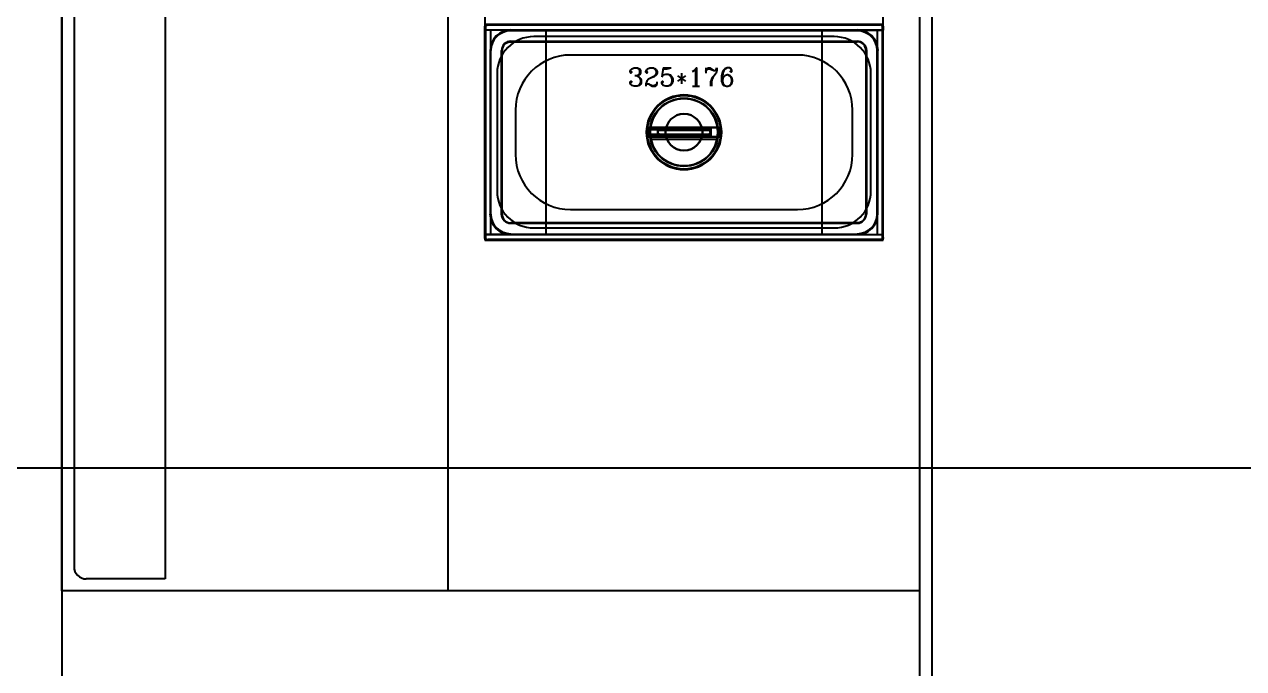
# Model space of a CAD drawing. Header units: millimetres. Extents: x 43168.9 to 43194.6, y -25545.1 to -25543.4.
# Drawn here: x 43170.37527 to 43170.39516, y -25543.91319 to -25543.90268 of the extents above; entities that cross this region are included whole.
import ezdxf

# ---------------------------------------------------------------- set-up
doc = ezdxf.new("R2010")
doc.units = ezdxf.units.MM
doc.header["$LTSCALE"] = 200
doc.linetypes.add('DASHDOT2', pattern=[0.5, 0.25, -0.125, 0, -0.125])
for name, color, linetype in [('aks_sgh', 5, 'DASHDOT2'), ('duv_sgh', 4, 'Continuous'), ('olcuic_sgh', 183, 'Continuous')]:
    doc.layers.add(name, color=color, linetype=linetype)
doc.styles.add('ROMANC', font='romanc')

msp = doc.modelspace()

# ---------------------------------------------------------------- linework, layer by layer
for p, q in [((43170.37587904171, -25543.91191939969), (43170.37587904171, -25543.87391939969)), ((43170.37756761532, -25543.87391939969), (43170.37756761532, -25543.91172604624)), ((43170.38217904171, -25543.87391939969), (43170.38217904171, -25543.91191939969)), ((43170.38987904171, -25543.91191939969), (43170.38987904171, -25543.87391939969)), ((43170.38277904171, -25543.89915939969), (43170.38277904171, -25543.90267939969)), ((43170.3892790417, -25543.90267939969), (43170.3892790417, -25543.89915939969)), ((43170.37607904171, -25543.90235377212), (43170.37607904171, -25543.91152629899)), ((43170.3892790417, -25543.90267939969), (43170.38277904171, -25543.90267939969)), ((43170.38277904171, -25543.90267939969), (43170.38277904171, -25543.90619939969)), ((43170.38277904171, -25543.90267939969), (43170.3892790417, -25543.90267939969)), ((43170.38277904167, -25543.90615439969, 0.01700530812396488), (43170.38277904167, -25543.90272439969, 0.01700530812396488)), ((43170.38277904167, -25543.90272439969, 0.017), (43170.38277904167, -25543.90272439969, 0.01700530812396488)), ((43170.38278904167, -25543.90272939969, 0.01700530812396488), (43170.38278904167, -25543.90614939969, 0.01700530812396488)), ((43170.38278904167, -25543.90272939969, 0.01702030812396488), (43170.38278904167, -25543.90614939969, 0.01702030812396488)), ((43170.38278904167, -25543.90272939969, 0.01700530812396488), (43170.38278904167, -25543.90272939969, 0.01702030812396488)), ((43170.38282404167, -25543.90267939969, 0.01700530812396488), (43170.38923404167, -25543.90267939969, 0.01700530812396488)), ((43170.38282404167, -25543.90267939969, 0.01700530812396488), (43170.38282404167, -25543.90267939969, 0.017)), ((43170.38282404167, -25543.90267939969, 0.01700530812396488), (43170.38923404167, -25543.90267939969, 0.01700530812396488)), ((43170.38282404167, -25543.90267939969, 0.01700530812396488), (43170.38282404167, -25543.90267939969, 0.017)), ((43170.38282904166, -25543.90268939969, 0.01700530812396488), (43170.38922904167, -25543.90268939969, 0.01700530812396488)), ((43170.38282904166, -25543.90268939969, 0.01702030812396488), (43170.38922904167, -25543.90268939969, 0.01702030812396488)), ((43170.38282904166, -25543.90268939969, 0.01702030812396488), (43170.38282904166, -25543.90268939969, 0.01700530812396488)), ((43170.38320404167, -25543.90277939969, 0.01697536612259146), (43170.38885404167, -25543.90277939969, 0.01697536612259146)), ((43170.38320404167, -25543.90277939969, 0.01701030812396488), (43170.38885404167, -25543.90277939969, 0.01701030812396488)), ((43170.38320404167, -25543.90277939969, 0.01697536612259146), (43170.38320404167, -25543.90277939969, 0.01701030812396488)), ((43170.38320404335, -25543.90276939969, 0.01702030812396488), (43170.38885403999, -25543.90276939969, 0.01702030812396488)), ((43170.38320404335, -25543.90276939969, 0.01702030812396488), (43170.38885403999, -25543.90276939969, 0.01702030812396488)), ((43170.38885404167, -25543.90277939969, 0.01697536612259146), (43170.38885404167, -25543.90277939969, 0.01701030812396488)), ((43170.38922904167, -25543.90268939969, 0.01702030812396488), (43170.38922904167, -25543.90268939969, 0.01700530812396488)), ((43170.38923404167, -25543.90267939969, 0.01700530812396488), (43170.38923404167, -25543.90267939969, 0.017)), ((43170.38923404167, -25543.90267939969, 0.01700530812396488), (43170.38923404167, -25543.90267939969, 0.017)), ((43170.38926904167, -25543.90272939969, 0.01700530812396488), (43170.38926904167, -25543.90272939969, 0.01702030812396488)), ((43170.38926904167, -25543.90614939969, 0.01700530812396488), (43170.38926904167, -25543.90272939969, 0.01700530812396488)), ((43170.38926904167, -25543.90614939969, 0.01702030812396488), (43170.38926904167, -25543.90272939969, 0.01702030812396488)), ((43170.3892790417, -25543.90619939969), (43170.3892790417, -25543.90267939969)), ((43170.38927904166, -25543.90272439969, 0.017), (43170.38927904166, -25543.90272439969, 0.01700530812396488)), ((43170.38927904166, -25543.90615439969, 0.01700530812396488), (43170.38927904166, -25543.90272439969, 0.01700530812396488)), ((43170.38320404167, -25543.90295439969, 0.01697536614549532), (43170.38885404167, -25543.90295439969, 0.01697536614549532)), ((43170.38320404167, -25543.90295439969, 0.01697536614549532), (43170.38320404167, -25543.90296167909, 0.01699536614549532)), ((43170.38320404167, -25543.90296167909, 0.01699536614549532), (43170.38885404167, -25543.90296167909, 0.01699536614549532)), ((43170.38847904171, -25543.90287939969), (43170.38357904171, -25543.90287939969)), ((43170.38885404167, -25543.90295439969, 0.01697536614549532), (43170.38885404167, -25543.90296167909, 0.01699536614549532)), ((43170.38286904167, -25543.90310439969, 0.01702030812396488), (43170.38286904167, -25543.90577439969, 0.01702030812396488)), ((43170.38286904167, -25543.90310439969, 0.01702030812396488), (43170.38286904167, -25543.90577439969, 0.01702030812396488)), ((43170.38287904167, -25543.90577439969, 0.01697536612259146), (43170.38287904167, -25543.90310439969, 0.01697536612259146)), ((43170.38287904167, -25543.90310439969, 0.01697536612259146), (43170.38287904167, -25543.90310439969, 0.01701030812396488)), ((43170.38287904167, -25543.90577439969, 0.01701030812396488), (43170.38287904167, -25543.90310439969, 0.01701030812396488)), ((43170.38305404167, -25543.90577439969, 0.01697536614549532), (43170.38305404167, -25543.90310439969, 0.01697536614549532)), ((43170.38305404167, -25543.90310439969, 0.01697536614549532), (43170.38306132107, -25543.90310439969, 0.01699536614549532)), ((43170.38306132107, -25543.90577439969, 0.01699536614549532), (43170.38306132107, -25543.90310439969, 0.01699536614549532)), ((43170.38787904171, -25543.90317939969), (43170.38417904171, -25543.90317939969)), ((43170.38900404167, -25543.90310439969, 0.01697536614549532), (43170.38899676226, -25543.90310439969, 0.01699536614549532)), ((43170.38899676226, -25543.90310439969, 0.01699536614549532), (43170.38899676226, -25543.90577439969, 0.01699536614549532)), ((43170.38900404167, -25543.90310439969, 0.01697536614549532), (43170.38900404167, -25543.90577439969, 0.01697536614549532)), ((43170.38917904167, -25543.90310439969, 0.01697536612259146), (43170.38917904167, -25543.90310439969, 0.01701030812396488)), ((43170.38917904167, -25543.90577439969, 0.01697536612259146), (43170.38917904167, -25543.90310439969, 0.01697536612259146)), ((43170.38917904167, -25543.90577439969, 0.01701030812396488), (43170.38917904167, -25543.90310439969, 0.01701030812396488)), ((43170.38918904166, -25543.90577439969, 0.01702030812396488), (43170.38918904166, -25543.90310439969, 0.01702030812396488)), ((43170.38918904166, -25543.90577439969, 0.01702030812396488), (43170.38918904166, -25543.90310439969, 0.01702030812396488)), ((43170.38297904171, -25543.90347939969), (43170.38297904171, -25543.90539939969)), ((43170.38907904171, -25543.90539939969), (43170.38907904171, -25543.90347939969)), ((43170.38327904171, -25543.90407939969), (43170.38327904171, -25543.90479939969)), ((43170.38877904171, -25543.90479939969), (43170.38877904171, -25543.90407939969)), ((43170.3854503522, -25543.90436401495, 0.01694680992983347), (43170.3866103522, -25543.90436401495, 0.01694680992983347)), ((43170.3854503522, -25543.90451401495, 0.01694680992983347), (43170.3854503522, -25543.90436401495, 0.01694680992983347)), ((43170.38547729145, -25543.90435368586), (43170.38658079196, -25543.90435368586)), ((43170.3866103522, -25543.90436401495, 0.01694680992983347), (43170.3866103522, -25543.90451401495, 0.01694680992983347)), ((43170.3866103522, -25543.90451401495, 0.01694680992983347), (43170.3854503522, -25543.90451401495, 0.01694680992983347)), ((43170.38548160679, -25543.90454935524), (43170.38657647662, -25543.90454935524)), ((43170.3864253522, -25543.90439801495, 0.01694680992983347), (43170.3856353522, -25543.90439801495, 0.01694680992983347)), ((43170.3864253522, -25543.90439801495, 0.01694680992983347), (43170.3856353522, -25543.90439801495, 0.01694680992983347)), ((43170.3856353522, -25543.90440401495, 0.01692525226054939), (43170.3864253522, -25543.90440401495, 0.01692525226054939)), ((43170.3856353522, -25543.90440401495, 0.01692525226054939), (43170.3856353522, -25543.90440401495, 0.01694080992983348)), ((43170.3856353522, -25543.90440401495, 0.01694080992983348), (43170.3864253522, -25543.90440401495, 0.01694080992983348)), ((43170.3864253522, -25543.90447401495, 0.01692525226054939), (43170.3856353522, -25543.90447401495, 0.01692525226054939)), ((43170.3856353522, -25543.90447401495, 0.01692525226054939), (43170.3856353522, -25543.90447401495, 0.01694080992983348)), ((43170.3864253522, -25543.90447401495, 0.01694080992983348), (43170.3856353522, -25543.90447401495, 0.01694080992983348)), ((43170.3856353522, -25543.90448001495, 0.01694680992983347), (43170.3864253522, -25543.90448001495, 0.01694680992983347)), ((43170.3856353522, -25543.90448001495, 0.01694680992983347), (43170.3864253522, -25543.90448001495, 0.01694680992983347)), ((43170.3864253522, -25543.90440401495, 0.01692525226054939), (43170.3864253522, -25543.90440401495, 0.01694080992983348)), ((43170.3864253522, -25543.90447401495, 0.01692525226054939), (43170.3864253522, -25543.90447401495, 0.01694080992983348)), ((43170.38417904171, -25543.90569939969), (43170.38787904171, -25543.90569939969)), ((43170.38287904167, -25543.90577439969, 0.01697536612259146), (43170.38287904167, -25543.90577439969, 0.01701030812396488)), ((43170.38305404167, -25543.90577439969, 0.01697536614549532), (43170.38306132107, -25543.90577439969, 0.01699536614549532)), ((43170.38885404167, -25543.90591712028, 0.01699536614549532), (43170.38320404167, -25543.90591712028, 0.01699536614549532)), ((43170.38320404167, -25543.90592439969, 0.01697536614549532), (43170.38320404167, -25543.90591712028, 0.01699536614549532)), ((43170.38320404167, -25543.90592439969, 0.01697536614549532), (43170.38885404167, -25543.90592439969, 0.01697536614549532)), ((43170.38885404167, -25543.90592439969, 0.01697536614549532), (43170.38885404167, -25543.90591712028, 0.01699536614549532)), ((43170.38900404167, -25543.90577439969, 0.01697536614549532), (43170.38899676226, -25543.90577439969, 0.01699536614549532)), ((43170.38917904167, -25543.90577439969, 0.01697536612259146), (43170.38917904167, -25543.90577439969, 0.01701030812396488)), ((43170.38277904167, -25543.90615439969, 0.017), (43170.38277904167, -25543.90615439969, 0.01700530812396488)), ((43170.38278904167, -25543.90614939969, 0.01700530812396488), (43170.38278904167, -25543.90614939969, 0.01702030812396488)), ((43170.38320404167, -25543.90609939969, 0.01697536612259146), (43170.38885404167, -25543.90609939969, 0.01697536612259146)), ((43170.38320404167, -25543.90609939969, 0.01701030812396488), (43170.38885404167, -25543.90609939969, 0.01701030812396488)), ((43170.38320404167, -25543.90609939969, 0.01697536612259146), (43170.38320404167, -25543.90609939969, 0.01701030812396488)), ((43170.38885403999, -25543.90610939969, 0.01702030812396488), (43170.38320404335, -25543.90610939969, 0.01702030812396488)), ((43170.38885403999, -25543.90610939969, 0.01702030812396488), (43170.38320404335, -25543.90610939969, 0.01702030812396488)), ((43170.38357904171, -25543.90599939969), (43170.38847904171, -25543.90599939969)), ((43170.38885404167, -25543.90609939969, 0.01697536612259146), (43170.38885404167, -25543.90609939969, 0.01701030812396488)), ((43170.38926904167, -25543.90614939969, 0.01700530812396488), (43170.38926904167, -25543.90614939969, 0.01702030812396488)), ((43170.38927904166, -25543.90615439969, 0.017), (43170.38927904166, -25543.90615439969, 0.01700530812396488)), ((43170.38277904171, -25543.90619939969), (43170.3892790417, -25543.90619939969)), ((43170.38282404167, -25543.90619939969, 0.01700530812396488), (43170.38923404167, -25543.90619939969, 0.01700530812396488)), ((43170.38282404167, -25543.90619939969, 0.01700530812396488), (43170.38282404167, -25543.90619939969, 0.017)), ((43170.38922904167, -25543.90618939969, 0.01700530812396488), (43170.38282904166, -25543.90618939969, 0.01700530812396488)), ((43170.38922904167, -25543.90618939969, 0.01702030812396488), (43170.38282904166, -25543.90618939969, 0.01702030812396488)), ((43170.38282904166, -25543.90618939969, 0.01702030812396488), (43170.38282904166, -25543.90618939969, 0.01700530812396488)), ((43170.38922904167, -25543.90618939969, 0.01702030812396488), (43170.38922904167, -25543.90618939969, 0.01700530812396488)), ((43170.38923404167, -25543.90619939969, 0.01700530812396488), (43170.38923404167, -25543.90619939969, 0.017)), ((43170.37756761532, -25543.91172604624), (43170.37627904154, -25543.91172604624)), ((43170.38987904171, -25543.91191939969), (43170.37587904171, -25543.91191939969)), ((43170.38987904171, -25543.91191939969), (43170.37587904171, -25543.91191939969)), ((43170.37587904171, -25543.91191939969), (43170.37587904171, -25543.92591939969)), ((43170.38987904171, -25543.92591939969), (43170.38987904171, -25543.91191939969))]:
    msp.add_line(p, q)
at = {"extrusion": (0, 0, -1)}
for p, q in [((43170.38277904167, -25543.90272439969, 0.017), (43170.38277904167, -25543.90277301733, 0.017)), ((43170.38927904166, -25543.90277301733, 0.017), (43170.38277904167, -25543.90277301733, 0.017)), ((43170.38277904167, -25543.90277301733, 0.01699999849628868), (43170.38277904167, -25543.90610578204, 0.01699999849628868)), ((43170.38287264581, -25543.90277301733, 0.01699999849628868), (43170.38277904167, -25543.90277301733, 0.01699999849628868)), ((43170.38282404167, -25543.90267939969, 0.017), (43170.38923404167, -25543.90267939969, 0.017)), ((43170.38923404167, -25543.90267939969, 0.017), (43170.38282404167, -25543.90267939969, 0.017)), ((43170.38287264581, -25543.90277301733, 0.01696730481344064), (43170.38287264581, -25543.90610578204, 0.01696730481344064)), ((43170.38378255105, -25543.90277301733, 0.01696730481344064), (43170.38287264581, -25543.90277301733, 0.01696730481344064)), ((43170.38287264581, -25543.90277301733, 0.01699999849628868), (43170.38287264581, -25543.90610578204, 0.01699999849628868)), ((43170.38827553229, -25543.90277301733, 0.01697012413971282), (43170.38378255105, -25543.90277301733, 0.01697012413971282)), ((43170.38378255105, -25543.90610578204, 0.01697012413971282), (43170.38378255105, -25543.90277301733, 0.01697012413971282)), ((43170.38378255105, -25543.90610578204, 0.01696730481344064), (43170.38378255105, -25543.90277301733, 0.01696730481344064)), ((43170.38827553229, -25543.90277301733, 0.01697012413971282), (43170.38827553229, -25543.90610578204, 0.01697012413971282)), ((43170.38827553229, -25543.90277301733, 0.01696730481344064), (43170.38827553229, -25543.90610578204, 0.01696730481344064)), ((43170.38827553229, -25543.90277301733, 0.01696730481344064), (43170.38918543753, -25543.90277301733, 0.01696730481344064)), ((43170.38918543753, -25543.90610578204, 0.01696730481344064), (43170.38918543753, -25543.90277301733, 0.01696730481344064)), ((43170.38918543753, -25543.90610578204, 0.01699999849628868), (43170.38918543753, -25543.90277301733, 0.01699999849628868)), ((43170.38918543753, -25543.90277301733, 0.01699999849628868), (43170.38927904166, -25543.90277301733, 0.01699999849628868)), ((43170.38927904166, -25543.90272439969, 0.017), (43170.38927904166, -25543.90277301733, 0.017)), ((43170.38927904166, -25543.90610578204, 0.01699999849628868), (43170.38927904166, -25543.90277301733, 0.01699999849628868)), ((43170.38646620157, -25543.90436401495, 0.01694268207227696), (43170.3854503522, -25543.90436401495, 0.01694268207227696)), ((43170.3854503522, -25543.90436401495, 0.01694268207227696), (43170.3854503522, -25543.90440127201, 0.01694268207227696)), ((43170.38646620157, -25543.90436401495, 0.01694268207227696), (43170.38646620157, -25543.90440127201, 0.01694268207227696)), ((43170.3866103522, -25543.90436401495, 0.01694270540042316), (43170.38646620157, -25543.90436401495, 0.01694270540042316)), ((43170.38646620157, -25543.90436401495, 0.01694270540042316), (43170.38646620157, -25543.90451401495, 0.01694270540042316)), ((43170.3866103522, -25543.90451401495, 0.01694270540042316), (43170.3866103522, -25543.90436401495, 0.01694270540042316)), ((43170.38646620157, -25543.90440127201, 0.01694268207227696), (43170.3854503522, -25543.90440127201, 0.01694268207227696)), ((43170.3855975962, -25543.90440127201, 0.01694264986646793), (43170.3854503522, -25543.90440127201, 0.01694264986646793)), ((43170.3854503522, -25543.90440127201, 0.01694264986646793), (43170.3854503522, -25543.90447607016, 0.01694264986646793)), ((43170.38646620157, -25543.90447607016, 0.01694268207227696), (43170.3854503522, -25543.90447607016, 0.01694268207227696)), ((43170.3854503522, -25543.90447607016, 0.01694268207227696), (43170.3854503522, -25543.90451401495, 0.01694268207227696)), ((43170.3854503522, -25543.90447607016, 0.01694264986646793), (43170.3855975962, -25543.90447607016, 0.01694264986646793)), ((43170.3854503522, -25543.90451401495, 0.01694268207227696), (43170.38646620157, -25543.90451401495, 0.01694268207227696)), ((43170.38646620157, -25543.90440127201, 0.01692079883209156), (43170.3855975962, -25543.90440127201, 0.01692079883209156)), ((43170.3855975962, -25543.90440127201, 0.01692079883209156), (43170.3855975962, -25543.90447607016, 0.01692079883209156)), ((43170.3855975962, -25543.90440127201, 0.01694264986646793), (43170.3855975962, -25543.90447607016, 0.01694264986646793)), ((43170.3855975962, -25543.90447607016, 0.01692079883209156), (43170.38646620157, -25543.90447607016, 0.01692079883209156)), ((43170.38646620157, -25543.90440127201, 0.01692079883209156), (43170.38646620157, -25543.90447607016, 0.01692079883209156)), ((43170.38646620157, -25543.90447607016, 0.01694268207227696), (43170.38646620157, -25543.90451401495, 0.01694268207227696)), ((43170.38646620157, -25543.90451401495, 0.01694270540042316), (43170.3866103522, -25543.90451401495, 0.01694270540042316)), ((43170.38277904167, -25543.90610578204, 0.017), (43170.38927904166, -25543.90610578204, 0.017)), ((43170.38277904167, -25543.90615439969, 0.017), (43170.38277904167, -25543.90610578204, 0.017)), ((43170.38287264581, -25543.90610578204, 0.01699999849628868), (43170.38277904167, -25543.90610578204, 0.01699999849628868)), ((43170.38378255105, -25543.90610578204, 0.01696730481344064), (43170.38287264581, -25543.90610578204, 0.01696730481344064)), ((43170.38378255105, -25543.90610578204, 0.01697012413971282), (43170.38827553229, -25543.90610578204, 0.01697012413971282)), ((43170.38827553229, -25543.90610578204, 0.01696730481344064), (43170.38918543753, -25543.90610578204, 0.01696730481344064)), ((43170.38918543753, -25543.90610578204, 0.01699999849628868), (43170.38927904166, -25543.90610578204, 0.01699999849628868)), ((43170.38927904166, -25543.90615439969, 0.017), (43170.38927904166, -25543.90610578204, 0.017)), ((43170.38282404167, -25543.90619939969, 0.017), (43170.38923404167, -25543.90619939969, 0.017))]:
    msp.add_line(p, q, dxfattribs=at)
at = {"extrusion": (-1, 9.963745684997313e-15, 0)}
for p, q in [((43170.38277904167, -25543.90615439969, 0.01700530812396488), (43170.38277904167, -25543.90272439969, 0.01700530812396488)), ((43170.38277904167, -25543.90272439969, 0.017), (43170.38277904167, -25543.90272439969, 0.01700530812396488)), ((43170.38277904167, -25543.90272439969, 0.017), (43170.38277904167, -25543.90277301733, 0.017)), ((43170.38277904167, -25543.90277301733, 0.017), (43170.38277904167, -25543.90277301733, 0.01699999849628868)), ((43170.38277904167, -25543.90277301733, 0.01699999849628868), (43170.38277904167, -25543.90610578204, 0.01699999849628868)), ((43170.38278904167, -25543.90272939969, 0.01702030812396488), (43170.38278904167, -25543.90614939969, 0.01702030812396488)), ((43170.38278904167, -25543.90272939969, 0.01700530812396488), (43170.38278904167, -25543.90272939969, 0.01702030812396488)), ((43170.38278904167, -25543.90272939969, 0.01700530812396488), (43170.38278904167, -25543.90614939969, 0.01700530812396488)), ((43170.38287264581, -25543.90277301733, 0.01699999849628868), (43170.38287264581, -25543.90610578204, 0.01699999849628868)), ((43170.38287264581, -25543.90277301733, 0.01696730481344064), (43170.38287264581, -25543.90277301733, 0.01699999849628868)), ((43170.38287264581, -25543.90277301733, 0.01696730481344064), (43170.38287264581, -25543.90610578204, 0.01696730481344064)), ((43170.38277904167, -25543.90615439969, 0.017), (43170.38277904167, -25543.90610578204, 0.017)), ((43170.38277904167, -25543.90610578204, 0.017), (43170.38277904167, -25543.90610578204, 0.01699999849628868)), ((43170.38277904167, -25543.90615439969, 0.017), (43170.38277904167, -25543.90615439969, 0.01700530812396488)), ((43170.38278904167, -25543.90614939969, 0.01700530812396488), (43170.38278904167, -25543.90614939969, 0.01702030812396488)), ((43170.38287264581, -25543.90610578204, 0.01696730481344064), (43170.38287264581, -25543.90610578204, 0.01699999849628868))]:
    msp.add_line(p, q, dxfattribs=at)
at = {"extrusion": (9.718824414232837e-15, 1, 0)}
for p, q in [((43170.38927904166, -25543.90277301733, 0.017), (43170.38277904167, -25543.90277301733, 0.017)), ((43170.38277904167, -25543.90277301733, 0.017), (43170.38277904167, -25543.90277301733, 0.01699999849628868)), ((43170.38287264581, -25543.90277301733, 0.01699999849628868), (43170.38277904167, -25543.90277301733, 0.01699999849628868)), ((43170.38282904166, -25543.90268939969, 0.01702030812396488), (43170.38922904167, -25543.90268939969, 0.01702030812396488)), ((43170.38282904166, -25543.90268939969, 0.01702030812396488), (43170.38282904166, -25543.90268939969, 0.01700530812396488)), ((43170.38282904166, -25543.90268939969, 0.01700530812396488), (43170.38922904167, -25543.90268939969, 0.01700530812396488)), ((43170.38287264581, -25543.90277301733, 0.01696730481344064), (43170.38287264581, -25543.90277301733, 0.01699999849628868)), ((43170.38378255105, -25543.90277301733, 0.01696730481344064), (43170.38287264581, -25543.90277301733, 0.01696730481344064)), ((43170.38378255105, -25543.90277301733, 0.01697012413971282), (43170.38378255105, -25543.90277301733, 0.01696730481344064)), ((43170.38827553229, -25543.90277301733, 0.01697012413971282), (43170.38378255105, -25543.90277301733, 0.01697012413971282)), ((43170.38827553229, -25543.90277301733, 0.01696730481344064), (43170.38918543753, -25543.90277301733, 0.01696730481344064)), ((43170.38827553229, -25543.90277301733, 0.01697012413971282), (43170.38827553229, -25543.90277301733, 0.01696730481344064)), ((43170.38918543753, -25543.90277301733, 0.01699999849628868), (43170.38927904166, -25543.90277301733, 0.01699999849628868)), ((43170.38918543753, -25543.90277301733, 0.01696730481344064), (43170.38918543753, -25543.90277301733, 0.01699999849628868)), ((43170.38922904167, -25543.90268939969, 0.01702030812396488), (43170.38922904167, -25543.90268939969, 0.01700530812396488)), ((43170.38927904166, -25543.90277301733, 0.017), (43170.38927904166, -25543.90277301733, 0.01699999849628868))]:
    msp.add_line(p, q, dxfattribs=at)
at = {"extrusion": (-9.496606255287728e-15, -1, 0)}
for p, q in [((43170.38282404167, -25543.90267939969, 0.017), (43170.38923404167, -25543.90267939969, 0.017)), ((43170.38282404167, -25543.90267939969, 0.01700530812396488), (43170.38282404167, -25543.90267939969, 0.017)), ((43170.38282404167, -25543.90267939969, 0.01700530812396488), (43170.38923404167, -25543.90267939969, 0.01700530812396488)), ((43170.38923404167, -25543.90267939969, 0.01700530812396488), (43170.38923404167, -25543.90267939969, 0.017)), ((43170.38282404167, -25543.90619939969, 0.017), (43170.38923404167, -25543.90619939969, 0.017)), ((43170.38282404167, -25543.90619939969, 0.01700530812396488), (43170.38282404167, -25543.90619939969, 0.017)), ((43170.38282404167, -25543.90619939969, 0.01700530812396488), (43170.38923404167, -25543.90619939969, 0.01700530812396488)), ((43170.38923404167, -25543.90619939969, 0.01700530812396488), (43170.38923404167, -25543.90619939969, 0.017))]:
    msp.add_line(p, q, dxfattribs=at)
at = {"extrusion": (9.451200031648997e-15, 1, 0)}
for p, q in [((43170.38282404167, -25543.90267939969, 0.01700530812396488), (43170.38923404167, -25543.90267939969, 0.01700530812396488)), ((43170.38282404167, -25543.90267939969, 0.01700530812396488), (43170.38282404167, -25543.90267939969, 0.017)), ((43170.38923404167, -25543.90267939969, 0.017), (43170.38282404167, -25543.90267939969, 0.017)), ((43170.38923404167, -25543.90267939969, 0.01700530812396488), (43170.38923404167, -25543.90267939969, 0.017))]:
    msp.add_line(p, q, dxfattribs=at)
at = {"extrusion": (-8.931519443861538e-15, -1, 0)}
for p, q in [((43170.38320404167, -25543.90277939969, 0.01697536612259146), (43170.38885404167, -25543.90277939969, 0.01697536612259146)), ((43170.38320404167, -25543.90277939969, 0.01697536612259146), (43170.38320404167, -25543.90277939969, 0.01701030812396488)), ((43170.38320404167, -25543.90277939969, 0.01701030812396488), (43170.38885404167, -25543.90277939969, 0.01701030812396488)), ((43170.38885404167, -25543.90277939969, 0.01697536612259146), (43170.38885404167, -25543.90277939969, 0.01701030812396488))]:
    msp.add_line(p, q, dxfattribs=at)
at = {"extrusion": (1, -9.963745684997313e-15, 0)}
for p, q in [((43170.38378255105, -25543.90610578204, 0.01696730481344064), (43170.38378255105, -25543.90277301733, 0.01696730481344064)), ((43170.38378255105, -25543.90277301733, 0.01697012413971282), (43170.38378255105, -25543.90277301733, 0.01696730481344064)), ((43170.38378255105, -25543.90610578204, 0.01697012413971282), (43170.38378255105, -25543.90277301733, 0.01697012413971282)), ((43170.38287904167, -25543.90577439969, 0.01697536612259146), (43170.38287904167, -25543.90310439969, 0.01697536612259146)), ((43170.38287904167, -25543.90310439969, 0.01697536612259146), (43170.38287904167, -25543.90310439969, 0.01701030812396488)), ((43170.38287904167, -25543.90577439969, 0.01701030812396488), (43170.38287904167, -25543.90310439969, 0.01701030812396488)), ((43170.38287904167, -25543.90577439969, 0.01697536612259146), (43170.38287904167, -25543.90577439969, 0.01701030812396488)), ((43170.38378255105, -25543.90610578204, 0.01697012413971282), (43170.38378255105, -25543.90610578204, 0.01696730481344064))]:
    msp.add_line(p, q, dxfattribs=at)
at = {"extrusion": (-1, 8.984060601939412e-15, 0)}
for p, q in [((43170.38827553229, -25543.90277301733, 0.01697012413971282), (43170.38827553229, -25543.90610578204, 0.01697012413971282)), ((43170.38827553229, -25543.90277301733, 0.01697012413971282), (43170.38827553229, -25543.90277301733, 0.01696730481344064)), ((43170.38827553229, -25543.90277301733, 0.01696730481344064), (43170.38827553229, -25543.90610578204, 0.01696730481344064)), ((43170.38917904167, -25543.90577439969, 0.01701030812396488), (43170.38917904167, -25543.90310439969, 0.01701030812396488)), ((43170.38917904167, -25543.90310439969, 0.01697536612259146), (43170.38917904167, -25543.90310439969, 0.01701030812396488)), ((43170.38917904167, -25543.90577439969, 0.01697536612259146), (43170.38917904167, -25543.90310439969, 0.01697536612259146)), ((43170.38917904167, -25543.90577439969, 0.01697536612259146), (43170.38917904167, -25543.90577439969, 0.01701030812396488)), ((43170.38827553229, -25543.90610578204, 0.01697012413971282), (43170.38827553229, -25543.90610578204, 0.01696730481344064))]:
    msp.add_line(p, q, dxfattribs=at)
at = {"extrusion": (1, -8.984060601939412e-15, 0)}
for p, q in [((43170.38918543753, -25543.90610578204, 0.01696730481344064), (43170.38918543753, -25543.90277301733, 0.01696730481344064)), ((43170.38918543753, -25543.90277301733, 0.01696730481344064), (43170.38918543753, -25543.90277301733, 0.01699999849628868)), ((43170.38918543753, -25543.90610578204, 0.01699999849628868), (43170.38918543753, -25543.90277301733, 0.01699999849628868)), ((43170.38926904167, -25543.90614939969, 0.01700530812396488), (43170.38926904167, -25543.90272939969, 0.01700530812396488)), ((43170.38926904167, -25543.90272939969, 0.01700530812396488), (43170.38926904167, -25543.90272939969, 0.01702030812396488)), ((43170.38926904167, -25543.90614939969, 0.01702030812396488), (43170.38926904167, -25543.90272939969, 0.01702030812396488)), ((43170.38927904166, -25543.90272439969, 0.017), (43170.38927904166, -25543.90277301733, 0.017)), ((43170.38927904166, -25543.90272439969, 0.017), (43170.38927904166, -25543.90272439969, 0.01700530812396488)), ((43170.38927904166, -25543.90615439969, 0.01700530812396488), (43170.38927904166, -25543.90272439969, 0.01700530812396488)), ((43170.38927904166, -25543.90610578204, 0.01699999849628868), (43170.38927904166, -25543.90277301733, 0.01699999849628868)), ((43170.38927904166, -25543.90277301733, 0.017), (43170.38927904166, -25543.90277301733, 0.01699999849628868)), ((43170.38918543753, -25543.90610578204, 0.01696730481344064), (43170.38918543753, -25543.90610578204, 0.01699999849628868)), ((43170.38926904167, -25543.90614939969, 0.01700530812396488), (43170.38926904167, -25543.90614939969, 0.01702030812396488)), ((43170.38927904166, -25543.90610578204, 0.017), (43170.38927904166, -25543.90610578204, 0.01699999849628868)), ((43170.38927904166, -25543.90615439969, 0.017), (43170.38927904166, -25543.90610578204, 0.017)), ((43170.38927904166, -25543.90615439969, 0.017), (43170.38927904166, -25543.90615439969, 0.01700530812396488))]:
    msp.add_line(p, q, dxfattribs=at)
at = {"extrusion": (8.392882913802558e-15, 0.9396926207859099, 0.3420201433256649)}
for p, q in [((43170.38320404167, -25543.90295439969, 0.01697536614549532), (43170.38320404167, -25543.90296167909, 0.01699536614549532)), ((43170.38320404167, -25543.90295439969, 0.01697536614549532), (43170.38885404167, -25543.90295439969, 0.01697536614549532)), ((43170.38320404167, -25543.90296167909, 0.01699536614549532), (43170.38885404167, -25543.90296167909, 0.01699536614549532)), ((43170.38885404167, -25543.90295439969, 0.01697536614549532), (43170.38885404167, -25543.90296167909, 0.01699536614549532))]:
    msp.add_line(p, q, dxfattribs=at)
at = {"extrusion": (-0.9396926207858992, 9.362858295579319e-15, 0.3420201433256944)}
for p, q in [((43170.38305404167, -25543.90310439969, 0.01697536614549532), (43170.38306132107, -25543.90310439969, 0.01699536614549532)), ((43170.38305404167, -25543.90577439969, 0.01697536614549532), (43170.38305404167, -25543.90310439969, 0.01697536614549532)), ((43170.38306132107, -25543.90577439969, 0.01699536614549532), (43170.38306132107, -25543.90310439969, 0.01699536614549532)), ((43170.38305404167, -25543.90577439969, 0.01697536614549532), (43170.38306132107, -25543.90577439969, 0.01699536614549532))]:
    msp.add_line(p, q, dxfattribs=at)
at = {"extrusion": (0.9396926207858992, -8.442255452335788e-15, 0.3420201433256944)}
for p, q in [((43170.38900404167, -25543.90310439969, 0.01697536614549532), (43170.38899676226, -25543.90310439969, 0.01699536614549532)), ((43170.38899676226, -25543.90310439969, 0.01699536614549532), (43170.38899676226, -25543.90577439969, 0.01699536614549532)), ((43170.38900404167, -25543.90310439969, 0.01697536614549532), (43170.38900404167, -25543.90577439969, 0.01697536614549532)), ((43170.38900404167, -25543.90577439969, 0.01697536614549532), (43170.38899676226, -25543.90577439969, 0.01699536614549532))]:
    msp.add_line(p, q, dxfattribs=at)
at = {"extrusion": (9.657594096541718e-15, 1, 0)}
for p, q in [((43170.38646620157, -25543.90436401495, 0.01694268207227696), (43170.3854503522, -25543.90436401495, 0.01694268207227696)), ((43170.3854503522, -25543.90436401495, 0.01694268207227696), (43170.3854503522, -25543.90436401495, 0.01694680992983347)), ((43170.3854503522, -25543.90436401495, 0.01694680992983347), (43170.3866103522, -25543.90436401495, 0.01694680992983347)), ((43170.38646620157, -25543.90436401495, 0.01694270540042316), (43170.38646620157, -25543.90436401495, 0.01694268207227696)), ((43170.3866103522, -25543.90436401495, 0.01694270540042316), (43170.38646620157, -25543.90436401495, 0.01694270540042316)), ((43170.3866103522, -25543.90436401495, 0.01694270540042316), (43170.3866103522, -25543.90436401495, 0.01694680992983347)), ((43170.3855975962, -25543.90440127201, 0.01694264986646793), (43170.3854503522, -25543.90440127201, 0.01694264986646793)), ((43170.3854503522, -25543.90440127201, 0.01694268207227696), (43170.3854503522, -25543.90440127201, 0.01694264986646793)), ((43170.38646620157, -25543.90440127201, 0.01694268207227696), (43170.3854503522, -25543.90440127201, 0.01694268207227696)), ((43170.3855975962, -25543.90440127201, 0.01692079883209156), (43170.3855975962, -25543.90440127201, 0.01694264986646793)), ((43170.38646620157, -25543.90440127201, 0.01692079883209156), (43170.3855975962, -25543.90440127201, 0.01692079883209156)), ((43170.38646620157, -25543.90440127201, 0.01694268207227696), (43170.38646620157, -25543.90440127201, 0.01692079883209156))]:
    msp.add_line(p, q, dxfattribs=at)
at = {"extrusion": (-1, 9.657594096541718e-15, 0)}
for p, q in [((43170.3854503522, -25543.90436401495, 0.01694268207227696), (43170.3854503522, -25543.90440127201, 0.01694268207227696)), ((43170.3854503522, -25543.90436401495, 0.01694268207227696), (43170.3854503522, -25543.90436401495, 0.01694680992983347)), ((43170.3854503522, -25543.90451401495, 0.01694680992983347), (43170.3854503522, -25543.90436401495, 0.01694680992983347)), ((43170.3854503522, -25543.90440127201, 0.01694264986646793), (43170.3854503522, -25543.90447607016, 0.01694264986646793)), ((43170.3854503522, -25543.90440127201, 0.01694268207227696), (43170.3854503522, -25543.90440127201, 0.01694264986646793)), ((43170.3854503522, -25543.90447607016, 0.01694264986646793), (43170.3854503522, -25543.90447607016, 0.01694268207227696)), ((43170.3854503522, -25543.90447607016, 0.01694268207227696), (43170.3854503522, -25543.90451401495, 0.01694268207227696)), ((43170.3854503522, -25543.90451401495, 0.01694268207227696), (43170.3854503522, -25543.90451401495, 0.01694680992983347)), ((43170.3855975962, -25543.90440127201, 0.01692079883209156), (43170.3855975962, -25543.90440127201, 0.01694264986646793)), ((43170.3855975962, -25543.90440127201, 0.01692079883209156), (43170.3855975962, -25543.90447607016, 0.01692079883209156)), ((43170.3855975962, -25543.90440127201, 0.01694264986646793), (43170.3855975962, -25543.90447607016, 0.01694264986646793)), ((43170.3855975962, -25543.90447607016, 0.01694264986646793), (43170.3855975962, -25543.90447607016, 0.01692079883209156))]:
    msp.add_line(p, q, dxfattribs=at)
at = {"extrusion": (1, -9.657594096541718e-15, 0)}
for p, q in [((43170.38646620157, -25543.90436401495, 0.01694268207227696), (43170.38646620157, -25543.90440127201, 0.01694268207227696)), ((43170.38646620157, -25543.90436401495, 0.01694270540042316), (43170.38646620157, -25543.90436401495, 0.01694268207227696)), ((43170.38646620157, -25543.90436401495, 0.01694270540042316), (43170.38646620157, -25543.90451401495, 0.01694270540042316)), ((43170.3866103522, -25543.90451401495, 0.01694270540042316), (43170.3866103522, -25543.90436401495, 0.01694270540042316)), ((43170.3866103522, -25543.90436401495, 0.01694270540042316), (43170.3866103522, -25543.90436401495, 0.01694680992983347)), ((43170.3866103522, -25543.90436401495, 0.01694680992983347), (43170.3866103522, -25543.90451401495, 0.01694680992983347)), ((43170.38646620157, -25543.90440127201, 0.01694268207227696), (43170.38646620157, -25543.90440127201, 0.01692079883209156)), ((43170.38646620157, -25543.90440127201, 0.01692079883209156), (43170.38646620157, -25543.90447607016, 0.01692079883209156)), ((43170.38646620157, -25543.90447607016, 0.01692079883209156), (43170.38646620157, -25543.90447607016, 0.01694268207227696)), ((43170.38646620157, -25543.90447607016, 0.01694268207227696), (43170.38646620157, -25543.90451401495, 0.01694268207227696)), ((43170.38646620157, -25543.90451401495, 0.01694268207227696), (43170.38646620157, -25543.90451401495, 0.01694270540042316)), ((43170.3866103522, -25543.90451401495, 0.01694270540042316), (43170.3866103522, -25543.90451401495, 0.01694680992983347))]:
    msp.add_line(p, q, dxfattribs=at)
at = {"extrusion": (-9.657594096541718e-15, -1, 0)}
for p, q in [((43170.3854503522, -25543.90447607016, 0.01694264986646793), (43170.3855975962, -25543.90447607016, 0.01694264986646793)), ((43170.3854503522, -25543.90447607016, 0.01694264986646793), (43170.3854503522, -25543.90447607016, 0.01694268207227696)), ((43170.38646620157, -25543.90447607016, 0.01694268207227696), (43170.3854503522, -25543.90447607016, 0.01694268207227696)), ((43170.3854503522, -25543.90451401495, 0.01694268207227696), (43170.38646620157, -25543.90451401495, 0.01694268207227696)), ((43170.3854503522, -25543.90451401495, 0.01694268207227696), (43170.3854503522, -25543.90451401495, 0.01694680992983347)), ((43170.3866103522, -25543.90451401495, 0.01694680992983347), (43170.3854503522, -25543.90451401495, 0.01694680992983347)), ((43170.3855975962, -25543.90447607016, 0.01694264986646793), (43170.3855975962, -25543.90447607016, 0.01692079883209156)), ((43170.3855975962, -25543.90447607016, 0.01692079883209156), (43170.38646620157, -25543.90447607016, 0.01692079883209156)), ((43170.38646620157, -25543.90447607016, 0.01692079883209156), (43170.38646620157, -25543.90447607016, 0.01694268207227696)), ((43170.38646620157, -25543.90451401495, 0.01694268207227696), (43170.38646620157, -25543.90451401495, 0.01694270540042316)), ((43170.38646620157, -25543.90451401495, 0.01694270540042316), (43170.3866103522, -25543.90451401495, 0.01694270540042316)), ((43170.3866103522, -25543.90451401495, 0.01694270540042316), (43170.3866103522, -25543.90451401495, 0.01694680992983347))]:
    msp.add_line(p, q, dxfattribs=at)
at = {"extrusion": (-1.325527883456754e-14, -1, 0)}
for p, q in [((43170.3856353522, -25543.90440401495, 0.01694080992983348), (43170.3864253522, -25543.90440401495, 0.01694080992983348)), ((43170.3856353522, -25543.90440401495, 0.01692525226054939), (43170.3856353522, -25543.90440401495, 0.01694080992983348)), ((43170.3856353522, -25543.90440401495, 0.01692525226054939), (43170.3864253522, -25543.90440401495, 0.01692525226054939)), ((43170.3864253522, -25543.90440401495, 0.01692525226054939), (43170.3864253522, -25543.90440401495, 0.01694080992983348))]:
    msp.add_line(p, q, dxfattribs=at)
at = {"extrusion": (1.325527883456754e-14, 1, 0)}
for p, q in [((43170.3864253522, -25543.90447401495, 0.01694080992983348), (43170.3856353522, -25543.90447401495, 0.01694080992983348)), ((43170.3856353522, -25543.90447401495, 0.01692525226054939), (43170.3856353522, -25543.90447401495, 0.01694080992983348)), ((43170.3864253522, -25543.90447401495, 0.01692525226054939), (43170.3856353522, -25543.90447401495, 0.01692525226054939)), ((43170.3864253522, -25543.90447401495, 0.01692525226054939), (43170.3864253522, -25543.90447401495, 0.01694080992983348))]:
    msp.add_line(p, q, dxfattribs=at)
at = {"extrusion": (-9.412230834112752e-15, -0.9396926207859099, 0.3420201433256649)}
for p, q in [((43170.38320404167, -25543.90592439969, 0.01697536614549532), (43170.38320404167, -25543.90591712028, 0.01699536614549532)), ((43170.38885404167, -25543.90591712028, 0.01699536614549532), (43170.38320404167, -25543.90591712028, 0.01699536614549532)), ((43170.38320404167, -25543.90592439969, 0.01697536614549532), (43170.38885404167, -25543.90592439969, 0.01697536614549532)), ((43170.38885404167, -25543.90592439969, 0.01697536614549532), (43170.38885404167, -25543.90591712028, 0.01699536614549532))]:
    msp.add_line(p, q, dxfattribs=at)
at = {"extrusion": (-9.228981872703886e-15, -1, 0)}
for p, q in [((43170.38287264581, -25543.90610578204, 0.01699999849628868), (43170.38277904167, -25543.90610578204, 0.01699999849628868)), ((43170.38277904167, -25543.90610578204, 0.017), (43170.38277904167, -25543.90610578204, 0.01699999849628868)), ((43170.38277904167, -25543.90610578204, 0.017), (43170.38927904166, -25543.90610578204, 0.017)), ((43170.38378255105, -25543.90610578204, 0.01696730481344064), (43170.38287264581, -25543.90610578204, 0.01696730481344064)), ((43170.38287264581, -25543.90610578204, 0.01696730481344064), (43170.38287264581, -25543.90610578204, 0.01699999849628868)), ((43170.38378255105, -25543.90610578204, 0.01697012413971282), (43170.38827553229, -25543.90610578204, 0.01697012413971282)), ((43170.38378255105, -25543.90610578204, 0.01697012413971282), (43170.38378255105, -25543.90610578204, 0.01696730481344064)), ((43170.38827553229, -25543.90610578204, 0.01697012413971282), (43170.38827553229, -25543.90610578204, 0.01696730481344064)), ((43170.38827553229, -25543.90610578204, 0.01696730481344064), (43170.38918543753, -25543.90610578204, 0.01696730481344064)), ((43170.38918543753, -25543.90610578204, 0.01696730481344064), (43170.38918543753, -25543.90610578204, 0.01699999849628868)), ((43170.38918543753, -25543.90610578204, 0.01699999849628868), (43170.38927904166, -25543.90610578204, 0.01699999849628868)), ((43170.38927904166, -25543.90610578204, 0.017), (43170.38927904166, -25543.90610578204, 0.01699999849628868)), ((43170.38922904167, -25543.90618939969, 0.01700530812396488), (43170.38282904166, -25543.90618939969, 0.01700530812396488)), ((43170.38282904166, -25543.90618939969, 0.01702030812396488), (43170.38282904166, -25543.90618939969, 0.01700530812396488)), ((43170.38922904167, -25543.90618939969, 0.01702030812396488), (43170.38282904166, -25543.90618939969, 0.01702030812396488)), ((43170.38922904167, -25543.90618939969, 0.01702030812396488), (43170.38922904167, -25543.90618939969, 0.01700530812396488))]:
    msp.add_line(p, q, dxfattribs=at)
at = {"extrusion": (1.001628684307519e-14, 1, 0)}
for p, q in [((43170.38320404167, -25543.90609939969, 0.01701030812396488), (43170.38885404167, -25543.90609939969, 0.01701030812396488)), ((43170.38320404167, -25543.90609939969, 0.01697536612259146), (43170.38320404167, -25543.90609939969, 0.01701030812396488)), ((43170.38320404167, -25543.90609939969, 0.01697536612259146), (43170.38885404167, -25543.90609939969, 0.01697536612259146)), ((43170.38885404167, -25543.90609939969, 0.01697536612259146), (43170.38885404167, -25543.90609939969, 0.01701030812396488))]:
    msp.add_line(p, q, dxfattribs=at)
for centre, radius in [((43170.38602904167, -25543.90443939969, 0.01697012413971282), 0.0006093832180644341), ((43170.38602904167, -25543.90443939969, 0.01697012413971282), 0.0006093832180644341), ((43170.38602904167, -25543.90443939969, 0.01699536614549532), 0.0006093832180644341), ((43170.38602904167, -25543.90443939969, 0.01697012413971282), 0.0006093832180644341), ((43170.38602904167, -25543.90443939969, 0.01697012413971282), 0.0006073208690102604), ((43170.38602904167, -25543.90443939969, 0.01697012413971282), 0.0006073208690102604), ((43170.38602904167, -25543.90443939969, 0.01693903110142297), 0.0006015590761448693), ((43170.38602904167, -25543.90443939969, 0.01694103110142297), 0.0006000000000000001), ((43170.38602904167, -25543.90443939969, 0.01694103110142297), 0.0006000000000000001), ((43170.38602904171, -25543.90443939969), 0.0005583683420431044), ((43170.38602904167, -25543.90443939969, 0.01693903110142298), 0.0005514594821579351), ((43170.38602904167, -25543.90443939969, 0.01694103110142298), 0.0005500000000000029), ((43170.38602904167, -25543.90443939969, 0.01694103110142298), 0.0005500000000000029), ((43170.38602904167, -25543.90443939969, 0.01673903110142297), 0.0003000860417076922), ((43170.38602904167, -25543.90443939969, 0.01674103110142297), 0.000300000000000523), ((43170.38602904167, -25543.90443939969, 0.01674103110142297), 0.000300000000000523)]:
    msp.add_circle(centre, radius)
at = {"extrusion": (0, 0, -1)}
for centre, radius in [((-43170.38602904167, -25543.90443939969, -0.01697012413971282), 0.0006093832180644341), ((-43170.38602904167, -25543.90443939969, -0.01699536614549532), 0.0006093832180644341), ((-43170.38602904167, -25543.90443939969, -0.01693903110142297), 0.0006015590761448693), ((-43170.38602904167, -25543.90443939969, -0.01693903110142298), 0.0005514594821579351), ((-43170.38602904167, -25543.90443939969, -0.01673903110142297), 0.0003000860417076922)]:
    msp.add_circle(centre, radius, dxfattribs=at)
for centre, radius, start, end in [((-43170.38282404167, -25543.90272439969, -0.017), 4.5e-05, 0, 90), ((-43170.38282404167, -25543.90272439969, -0.01700530812396488), 4.5e-05, 0, 90), ((-43170.38282904166, -25543.90272939969, -0.01702030812396488), 4e-05, 0, 90), ((-43170.38282904166, -25543.90272939969, -0.01700530812396488), 4e-05, 0, 90), ((-43170.38320404167, -25543.90310439969, -0.01701030812396488), 0.000325, 0, 90), ((-43170.38320404167, -25543.90310439969, -0.01701030812396488), 0.000325, 0, 90), ((-43170.38885404167, -25543.90310439969, -0.01702030812396488), 0.000335, 89.99971235165036, 90), ((-43170.38885404167, -25543.90310439969, -0.01702030812396488), 0.000335, 90, 180), ((-43170.38885404167, -25543.90310439969, -0.01697536612259146), 0.000325, 90, 180), ((-43170.38923404167, -25543.90272439969, -0.017), 4.500000000000001e-05, 90, 180), ((-43170.38923404167, -25543.90272439969, -0.017), 4.500000000000001e-05, 90, 180), ((-43170.38320404167, -25543.90310439969, -0.01699536614549532), 0.000142720595314676, 0, 90), ((-43170.38885404167, -25543.90310439969, -0.01697536614549532), 0.00015, 90, 180), ((-43170.3856353522, -25543.90443901495, -0.01694080992983348), 3.5e-05, 270, 90), ((-43170.3856353522, -25543.90443901495, -0.01694080992983348), 3.5e-05, 270, 90), ((-43170.3864253522, -25543.90443901495, -0.01694080992983348), 3.5e-05, 90, 270), ((-43170.3864253522, -25543.90443901495, -0.01694080992983348), 3.5e-05, 90, 270), ((-43170.38320404167, -25543.90577439969, -0.01702030812396488), 0.000335, 270, 0), ((-43170.38320404167, -25543.90577439969, -0.01697536612259146), 0.000325, 270, 0), ((-43170.38320404167, -25543.90577439969, -0.01697536614549532), 0.00015, 270, 0), ((-43170.38885404167, -25543.90577439969, -0.01699536614549532), 0.000142720595314676, 180, 270), ((-43170.38885404167, -25543.90577439969, -0.01701030812396488), 0.000325, 180, 270), ((-43170.38885404167, -25543.90577439969, -0.01701030812396488), 0.000325, 180, 270), ((-43170.38282404167, -25543.90615439969, -0.017), 4.500000000000001e-05, 270, 0), ((-43170.38282404167, -25543.90615439969, -0.017), 4.500000000000001e-05, 270, 0), ((-43170.38320404167, -25543.90577439969, -0.01702030812396488), 0.000335, 269.9997123516504, 270), ((-43170.38922904167, -25543.90614939969, -0.01702030812396488), 4e-05, 180, 270), ((-43170.38922904167, -25543.90614939969, -0.01700530812396488), 4e-05, 180, 270), ((-43170.38923404167, -25543.90615439969, -0.01700530812396488), 4.5e-05, 180, 270), ((-43170.38923404167, -25543.90615439969, -0.017), 4.5e-05, 180, 270)]:
    msp.add_arc(centre, radius, start, end, dxfattribs=at)
for centre, radius, start, end in [((43170.38282404167, -25543.90272439969, 0.01700530812396488), 4.5e-05, 90, 180), ((43170.38282404167, -25543.90272439969, 0.017), 4.5e-05, 90, 180), ((43170.38282904166, -25543.90272939969, 0.01700530812396488), 4e-05, 90, 180), ((43170.38282904166, -25543.90272939969, 0.01702030812396488), 4e-05, 90, 180), ((43170.38320404167, -25543.90310439969, 0.01702030812396488), 0.000335, 90, 180), ((43170.38320404167, -25543.90310439969, 0.01702030812396488), 0.000335, 90, 180), ((43170.38320404167, -25543.90310439969, 0.01697536612259146), 0.000325, 90, 180), ((43170.38320404167, -25543.90310439969, 0.01697536612259146), 0.000325, 90, 180), ((43170.38320404167, -25543.90310439969, 0.01702030812396488), 0.000335, 89.99971235165036, 90), ((43170.38320404167, -25543.90310439969, 0.01702030812396488), 0.000335, 89.99971235165036, 90), ((43170.38885404167, -25543.90310439969, 0.01702030812396488), 0.000335, 90, 90.00028764834964), ((43170.38885404167, -25543.90310439969, 0.01702030812396488), 0.000335, 0, 90), ((43170.38885404167, -25543.90310439969, 0.01701030812396488), 0.000325, 0, 90), ((43170.38885404167, -25543.90310439969, 0.01701030812396488), 0.000325, 0, 90), ((43170.38885404167, -25543.90310439969, 0.01697536612259146), 0.000325, 0, 90), ((43170.38922904167, -25543.90272939969, 0.01702030812396488), 4e-05, 0, 90), ((43170.38922904167, -25543.90272939969, 0.01700530812396488), 4e-05, 0, 90), ((43170.38922904167, -25543.90272939969, 0.01700530812396488), 4e-05, 0, 90), ((43170.38922904167, -25543.90272939969, 0.01702030812396488), 4e-05, 0, 90), ((43170.38923404167, -25543.90272439969, 0.01700530812396488), 4.500000000000001e-05, 0, 90), ((43170.38923404167, -25543.90272439969, 0.01700530812396488), 4.500000000000001e-05, 0, 90), ((43170.38357904171, -25543.90347939969), 0.0006000000000000001, 90, 180), ((43170.38320404167, -25543.90310439969, 0.01697536614549532), 0.00015, 90, 180), ((43170.38320404167, -25543.90310439969, 0.01697536614549532), 0.00015, 90, 180), ((43170.38320404167, -25543.90310439969, 0.01699536614549532), 0.000142720595314676, 90, 180), ((43170.38847904171, -25543.90347939969), 0.0006000000000000001, 0, 90), ((43170.38885404167, -25543.90310439969, 0.01697536614549532), 0.00015, 0, 90), ((43170.38885404167, -25543.90310439969, 0.01699536614549532), 0.000142720595314676, 0, 90), ((43170.38885404167, -25543.90310439969, 0.01699536614549532), 0.000142720595314676, 0, 90), ((43170.38417904171, -25543.90407939969), 0.0008999999999998182, 90, 180), ((43170.38787904171, -25543.90407939969), 0.0009000000000000001, 0, 90), ((43170.3856353522, -25543.90443901495, 0.01694680992983347), 4.1e-05, 121.388150306076, 238.611849693924), ((43170.3856353522, -25543.90443901495, 0.01694680992983347), 4.1e-05, 121.388150306076, 238.611849693924), ((43170.3856353522, -25543.90443901495, 0.01692525226054939), 3.5e-05, 90, 270), ((43170.3856353522, -25543.90443901495, 0.01692525226054939), 3.5e-05, 90, 270), ((43170.3856353522, -25543.90443901495, 0.01694680992983347), 4.1e-05, 90, 121.388150306076), ((43170.3856353522, -25543.90443901495, 0.01694680992983347), 4.1e-05, 90, 121.388150306076), ((43170.3856353522, -25543.90443901495, 0.01694680992983347), 4.1e-05, 238.611849693924, 270), ((43170.3856353522, -25543.90443901495, 0.01694680992983347), 4.1e-05, 238.611849693924, 270), ((43170.3864253522, -25543.90443901495, 0.01694680992983347), 4.1e-05, 301.3881503060759, 90), ((43170.3864253522, -25543.90443901495, 0.01694680992983347), 4.1e-05, 301.3881503060759, 90), ((43170.3864253522, -25543.90443901495, 0.01692525226054939), 3.5e-05, 270, 90), ((43170.3864253522, -25543.90443901495, 0.01692525226054939), 3.5e-05, 270, 90), ((43170.3864253522, -25543.90443901495, 0.01694680992983347), 4.1e-05, 270, 301.3881503060759), ((43170.3864253522, -25543.90443901495, 0.01694680992983347), 4.1e-05, 270, 301.3881503060759), ((43170.38417904171, -25543.90479939969), 0.0009000000000000001, 180, 270), ((43170.38787904171, -25543.90479939969), 0.0009000000000001819, 270, 0), ((43170.38357904171, -25543.90539939969), 0.0006000000000000001, 180, 270), ((43170.38847904171, -25543.90539939969), 0.0006000000000000001, 270, 0), ((43170.38320404167, -25543.90577439969, 0.01702030812396488), 0.000335, 180, 270), ((43170.38320404167, -25543.90577439969, 0.01697536612259146), 0.000325, 180, 270), ((43170.38320404167, -25543.90577439969, 0.01701030812396488), 0.000325, 180, 270), ((43170.38320404167, -25543.90577439969, 0.01701030812396488), 0.000325, 180, 270), ((43170.38320404167, -25543.90577439969, 0.01697536614549532), 0.00015, 180, 270), ((43170.38320404167, -25543.90577439969, 0.01699536614549532), 0.000142720595314676, 180, 270), ((43170.38320404167, -25543.90577439969, 0.01699536614549532), 0.000142720595314676, 180, 270), ((43170.38885404167, -25543.90577439969, 0.01697536614549532), 0.00015, 270, 0), ((43170.38885404167, -25543.90577439969, 0.01697536612259146), 0.000325, 270, 0), ((43170.38885404167, -25543.90577439969, 0.01699536614549532), 0.000142720595314676, 270, 0), ((43170.38885404167, -25543.90577439969, 0.01702030812396488), 0.000335, 270, 0), ((43170.38885404167, -25543.90577439969, 0.01697536614549532), 0.00015, 270, 0), ((43170.38885404167, -25543.90577439969, 0.01697536612259146), 0.000325, 270, 0), ((43170.38885404167, -25543.90577439969, 0.01702030812396488), 0.000335, 270, 0), ((43170.38282404167, -25543.90615439969, 0.01700530812396488), 4.500000000000001e-05, 180, 270), ((43170.38282404167, -25543.90615439969, 0.01700530812396488), 4.500000000000001e-05, 180, 270), ((43170.38282904166, -25543.90614939969, 0.01700530812396488), 4e-05, 180, 270), ((43170.38282904166, -25543.90614939969, 0.01702030812396488), 4e-05, 180, 270), ((43170.38282904166, -25543.90614939969, 0.01702030812396488), 4e-05, 180, 270), ((43170.38282904166, -25543.90614939969, 0.01700530812396488), 4e-05, 180, 270), ((43170.38320404167, -25543.90577439969, 0.01702030812396488), 0.000335, 270, 270.0002876483497), ((43170.38885404167, -25543.90577439969, 0.01702030812396488), 0.000335, 269.9997123516504, 270), ((43170.38885404167, -25543.90577439969, 0.01702030812396488), 0.000335, 269.9997123516504, 270), ((43170.38922904167, -25543.90614939969, 0.01700530812396488), 4e-05, 270, 0), ((43170.38922904167, -25543.90614939969, 0.01702030812396488), 4e-05, 270, 0), ((43170.38923404167, -25543.90615439969, 0.01700530812396488), 4.5e-05, 270, 0), ((43170.38923404167, -25543.90615439969, 0.017), 4.5e-05, 270, 0), ((43170.37627904154, -25543.91152604624), 0.0002, 179.9275907631142, 270)]:
    msp.add_arc(centre, radius, start, end)
at = {"extrusion": (1, -9.963745684997313e-15, 0)}
msp.add_arc((-25543.90276939926, 0.01701030812396488, 43170.38320404192), 1e-05, 90, 180, dxfattribs=at)
msp.add_arc((-25543.90276939926, 0.01701030812396488, 43170.38320404192), 1e-05, 90, 180, dxfattribs=at)
at = {"extrusion": (1, -8.984060601939412e-15, 0)}
msp.add_arc((-25543.9027693993, 0.01701030812396488, 43170.38885404191), 1e-05, 90, 180, dxfattribs=at)
msp.add_arc((-25543.9027693993, 0.01701030812396488, 43170.38885404191), 1e-05, 90, 180, dxfattribs=at)
at = {"extrusion": (9.963745684997313e-15, 1, 0)}
msp.add_arc((-43170.38286904193, 0.01701030812396488, -25543.90310439926), 1e-05, 90, 180, dxfattribs=at)
msp.add_arc((-43170.38286904193, 0.01701030812396488, -25543.90310439926), 1e-05, 90, 180, dxfattribs=at)
at = {"extrusion": (-8.984060601939412e-15, -1, 0)}
msp.add_arc((43170.3891890419, 0.01701030812396488, 25543.9031043993), 1e-05, 90, 180, dxfattribs=at)
msp.add_arc((43170.3891890419, 0.01701030812396488, 25543.9031043993), 1e-05, 90, 180, dxfattribs=at)
at = {"extrusion": (1, -1.399017175361554e-14, 0)}
msp.add_arc((-25543.90439801435, 0.01694080992983348, 43170.38563535256), 6e-06, 90, 180, dxfattribs=at)
msp.add_arc((-25543.90439801435, 0.01694080992983348, 43170.38563535256), 6e-06, 90, 180, dxfattribs=at)
at = {"extrusion": (-1, 1.832274941068875e-14, 0)}
msp.add_arc((25543.90448001416, 0.01694080992983348, -43170.38563535266), 6e-06, 90, 180, dxfattribs=at)
msp.add_arc((25543.90448001416, 0.01694080992983348, -43170.38563535266), 6e-06, 90, 180, dxfattribs=at)
at = {"extrusion": (1, -1.399017175361524e-14, 0)}
msp.add_arc((-25543.90439801435, 0.01694080992983348, 43170.38642535256), 6e-06, 90, 180, dxfattribs=at)
msp.add_arc((-25543.90439801435, 0.01694080992983348, 43170.38642535256), 6e-06, 90, 180, dxfattribs=at)
at = {"extrusion": (-1, 1.399017175361554e-14, 0)}
msp.add_arc((25543.90448001435, 0.01694080992983348, -43170.38642535256), 6e-06, 90, 180, dxfattribs=at)
msp.add_arc((25543.90448001435, 0.01694080992983348, -43170.38642535256), 6e-06, 90, 180, dxfattribs=at)
at = {"extrusion": (8.984060601939412e-15, 1, 0)}
msp.add_arc((-43170.3828690419, 0.01701030812396488, -25543.9057743993), 1e-05, 90, 180, dxfattribs=at)
msp.add_arc((-43170.3828690419, 0.01701030812396488, -25543.9057743993), 1e-05, 90, 180, dxfattribs=at)
at = {"extrusion": (-9.963745684997313e-15, -1, 0)}
msp.add_arc((43170.38918904192, 0.01701030812396488, 25543.90577439926), 1e-05, 90, 180, dxfattribs=at)
msp.add_arc((43170.38918904192, 0.01701030812396488, 25543.90577439926), 1e-05, 90, 180, dxfattribs=at)
at = {"extrusion": (-1, 8.984060601939412e-15, 0)}
msp.add_arc((25543.9061093993, 0.01701030812396488, -43170.3832040419), 1e-05, 90, 180, dxfattribs=at)
msp.add_arc((25543.9061093993, 0.01701030812396488, -43170.3832040419), 1e-05, 90, 180, dxfattribs=at)
at = {"extrusion": (-1, 9.963745684997313e-15, 0)}
msp.add_arc((25543.90610939926, 0.01701030812396488, -43170.38885404193), 1e-05, 90, 180, dxfattribs=at)
msp.add_arc((25543.90610939926, 0.01701030812396488, -43170.38885404193), 1e-05, 90, 180, dxfattribs=at)
at = {"layer": 'aks_sgh'}
msp.add_line((43171.17087959124, -25543.90991939969), (43170.19487849217, -25543.90991939969), dxfattribs=at)
at = {"layer": 'duv_sgh'}
msp.add_line((43170.37587904171, -25543.85191939969), (43170.37587904171, -25543.97600639121), dxfattribs=at)
at = {"layer": 'olcuic_sgh'}
msp.add_line((43170.39007358847, -25543.84266939969), (43170.39007358847, -25544.34616939969), dxfattribs=at)

# ---------------------------------------------------------------- texts
at = {"style": 'ROMANC'}
msp.add_text('325*176', height=0.0003, dxfattribs=at).set_placement((43170.38511308116, -25543.90368990605))

doc.saveas('drawing.dxf')
